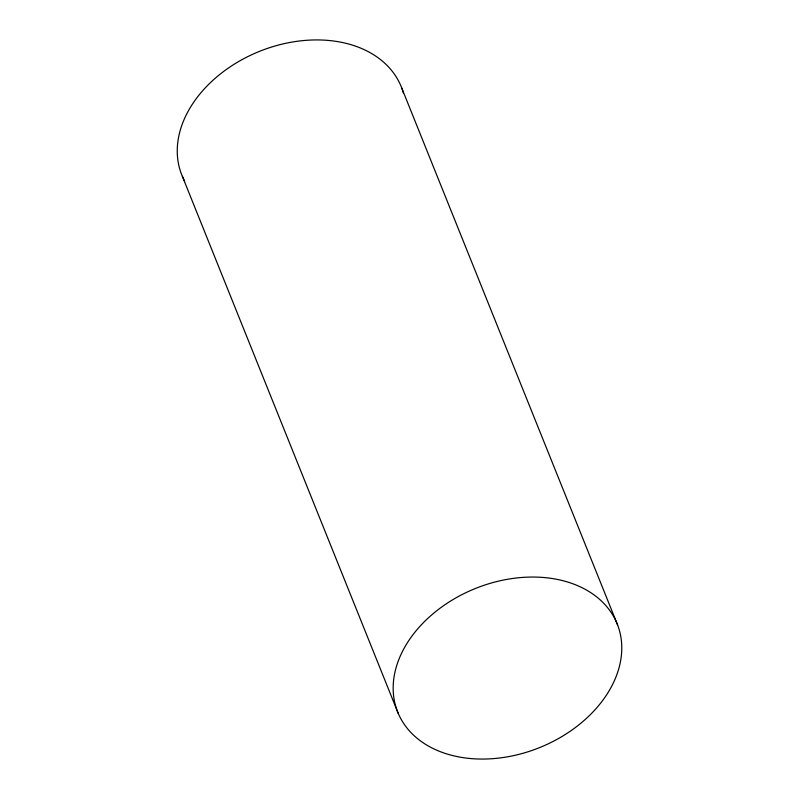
<?xml version="1.0" encoding="UTF-8"?>
<svg xmlns="http://www.w3.org/2000/svg" width="799" height="799" viewBox="0 0 799 799"><rect width="100%" height="100%" fill="white"/><g stroke="black" fill="none" stroke-linecap="round" stroke-linejoin="round"><path stroke-width="1.2" d="M401.727 87.98L617.657 625.108A118.262 85.783 -21.9 0 1 478.701 759.01A118.262 85.783 -21.9 0 1 426.057 620.044A118.262 85.783 -21.9 0 1 617.657 625.108M182.362 176.349L398.282 713.477M184.679 181.163A118.262 85.783 -21.9 0 1 259.445 51.376A118.262 85.783 -21.9 0 1 403.405 93.054"/></g></svg>
